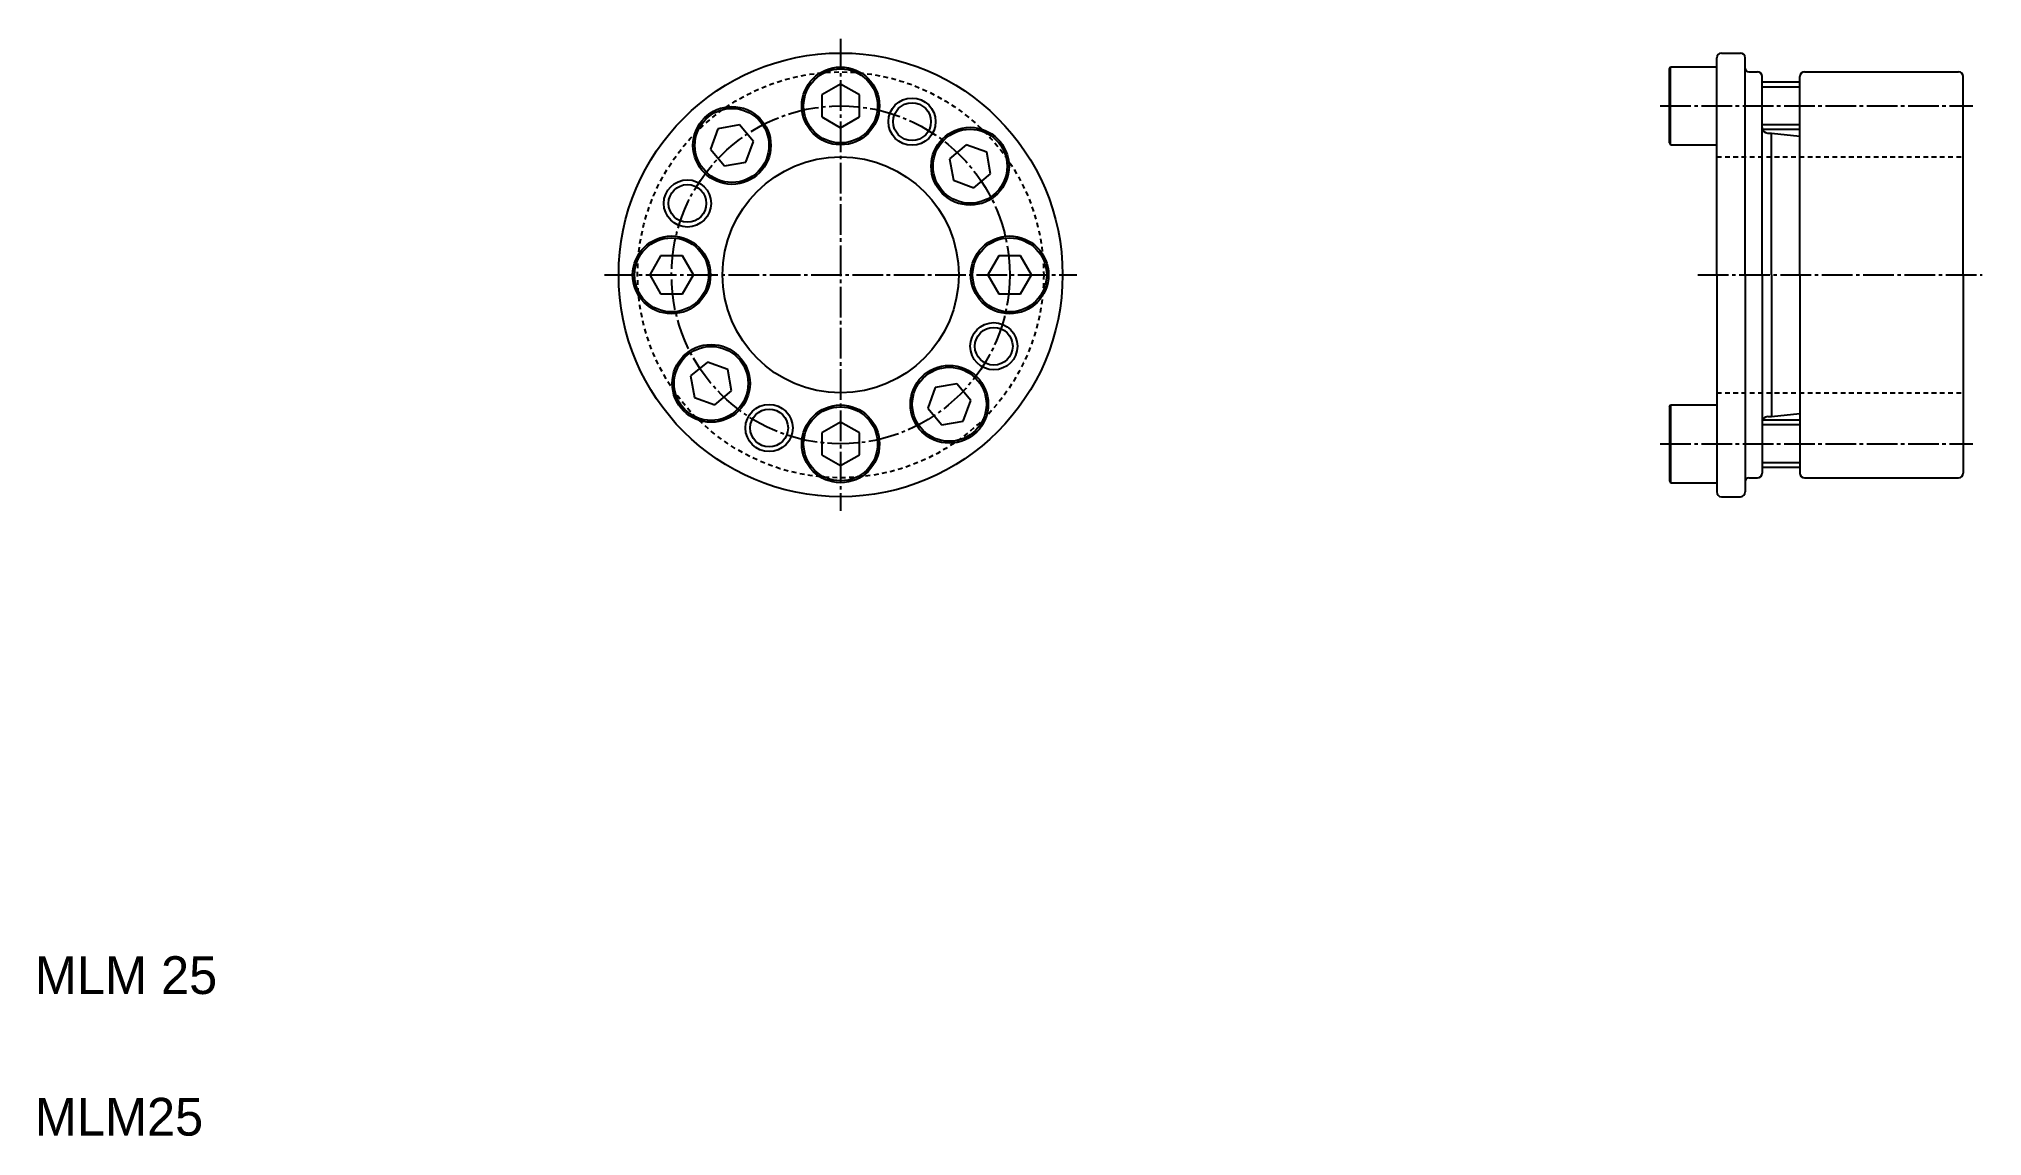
# Model space of a CAD drawing. Extents: x 10 to 216, y 10 to 126.
import ezdxf

# ---------------------------------------------------------------- set-up
doc = ezdxf.new("R2010")
doc.units = 0
doc.header["$LTSCALE"] = 0.25
doc.linetypes.add('CENTER', pattern=[17.5, 13, -1.5, 1.5, -1.5])
doc.linetypes.add('DASHED', pattern=[3.5, 2, -1.5])
doc.layers.get('0').update_dxf_attribs({"linetype": 'CONTINUOUS'})
doc.layers.add('CENTER', color=1, linetype='CENTER')

msp = doc.modelspace()

# ---------------------------------------------------------------- linework, layer by layer
for p, q in [((188.1, 101.18), (188.1, 124.18)), ((188.6, 124.68), (190.6, 124.68)), ((191.1, 101.18), (191.1, 124.18)), ((183.1, 123.01), (183.21, 123.21)), ((183.1, 115.16), (183.1, 123.01)), ((183.21, 114.96), (183.21, 123.21)), ((183.21, 123.21), (188.1, 123.21)), ((188.1, 114.96), (188.1, 123.21)), ((188.1, 116.58), (188.1, 121.58)), ((191.51, 122.68), (192.4, 122.68)), ((192.9, 101.18), (192.9, 122.18)), ((196.9, 121.58), (192.9, 121.58)), ((196.9, 101.18), (196.9, 122.18)), ((197.4, 122.68), (213.7, 122.68)), ((214.2, 101.18), (214.2, 122.18)), ((95.33, 121.39), (93.33, 120.24)), ((93.33, 120.24), (93.33, 117.93)), ((97.33, 120.24), (95.33, 121.39)), ((96.33, 120.81), (96.33, 120.81)), ((96.83, 120.53), (96.83, 120.53)), ((97.33, 117.93), (97.33, 120.24)), ((93.33, 117.93), (95.33, 116.77)), ((95.33, 116.77), (97.33, 117.93)), ((82.34, 116.66), (81.55, 114.49)), ((84.61, 117.07), (82.34, 116.66)), ((86.1, 115.3), (84.61, 117.07)), ((85.31, 113.13), (86.1, 115.3)), ((196.9, 116.58), (192.9, 116.58)), ((193.5, 116.2), (193.9, 116.2)), ((193.9, 101.18), (193.9, 116.2)), ((193.9, 116.2), (196.9, 115.87)), ((81.55, 114.49), (83.03, 112.72)), ((108.64, 114.96), (106.87, 113.48)), ((106.87, 113.48), (107.27, 111.2)), ((110.81, 114.17), (108.64, 114.96)), ((111.21, 111.9), (110.81, 114.17)), ((183.1, 115.16), (183.21, 114.96)), ((183.21, 114.96), (188.1, 114.96)), ((83.03, 112.72), (85.31, 113.13)), ((107.27, 111.2), (109.44, 110.41)), ((109.44, 110.41), (111.21, 111.9)), ((76.27, 103.18), (75.12, 101.18)), ((78.58, 103.18), (76.27, 103.18)), ((79.74, 101.18), (78.58, 103.18)), ((112.07, 103.18), (110.92, 101.18)), ((114.38, 103.18), (112.07, 103.18)), ((115.54, 101.18), (114.38, 103.18)), ((75.12, 101.18), (76.27, 99.18)), ((78.58, 99.18), (79.74, 101.18)), ((110.92, 101.18), (112.07, 99.18)), ((114.38, 99.18), (115.54, 101.18)), ((188.1, 101.18), (188.1, 78.18)), ((191.1, 101.18), (191.1, 78.18)), ((192.9, 101.18), (192.9, 80.18)), ((193.9, 101.18), (193.9, 86.16)), ((196.9, 101.18), (196.9, 80.18)), ((214.2, 101.18), (214.2, 80.18)), ((76.27, 99.18), (78.58, 99.18)), ((112.07, 99.18), (114.38, 99.18)), ((81.22, 91.95), (79.45, 90.47)), ((83.39, 91.16), (81.22, 91.95)), ((83.79, 88.89), (83.39, 91.16)), ((79.45, 90.47), (79.85, 88.19)), ((82.02, 87.4), (83.79, 88.89)), ((105.35, 89.24), (104.56, 87.07)), ((107.63, 89.64), (105.35, 89.24)), ((109.11, 87.87), (107.63, 89.64)), ((79.85, 88.19), (82.02, 87.4)), ((104.56, 87.07), (106.05, 85.3)), ((108.32, 85.7), (109.11, 87.87)), ((183.1, 87.21), (183.21, 87.41)), ((183.1, 87.21), (183.1, 79.36)), ((183.21, 87.41), (188.1, 87.41)), ((183.21, 87.41), (183.21, 79.16)), ((188.1, 87.41), (188.1, 79.16)), ((193.9, 86.16), (196.9, 86.49)), ((95.33, 85.59), (93.33, 84.44)), ((93.33, 84.44), (93.33, 82.13)), ((97.33, 84.44), (95.33, 85.59)), ((97.33, 82.13), (97.33, 84.44)), ((106.05, 85.3), (108.32, 85.7)), ((188.1, 85.78), (188.1, 80.78)), ((196.9, 85.78), (192.9, 85.78)), ((193.5, 86.16), (193.9, 86.16)), ((93.33, 82.13), (95.33, 80.97)), ((95.33, 80.97), (97.33, 82.13)), ((196.9, 80.78), (192.9, 80.78)), ((183.1, 79.36), (183.21, 79.16)), ((183.21, 79.16), (188.1, 79.16)), ((191.51, 79.68), (192.4, 79.68)), ((197.4, 79.68), (213.7, 79.68)), ((188.6, 77.68), (190.6, 77.68))]:
    msp.add_line(p, q)
at = {"color": 3}
for p, q in [((196.9, 121.08), (192.9, 121.08)), ((196.9, 117.08), (192.9, 117.08)), ((196.9, 85.28), (192.9, 85.28)), ((196.9, 81.28), (192.9, 81.28))]:
    msp.add_line(p, q, dxfattribs=at)
at = {"color": 3, "linetype": 'DASHED'}
for p, q in [((188.1, 113.68), (214.2, 113.68)), ((188.1, 88.68), (214.2, 88.68))]:
    msp.add_line(p, q, dxfattribs=at)
for centre, radius in [((95.33, 101.18), 23.5), ((95.33, 119.08), 4.12), ((95.33, 119.08), 3.92), ((102.89, 117.41), 2), ((83.82, 114.89), 4.12), ((83.82, 114.89), 3.92), ((109.04, 112.69), 4.12), ((109.04, 112.69), 3.92), ((95.33, 101.18), 12.5), ((79.11, 108.75), 2), ((77.43, 101.18), 4.12), ((77.43, 101.18), 3.92), ((113.23, 101.18), 4.12), ((113.23, 101.18), 3.92), ((111.55, 93.62), 2), ((81.62, 89.68), 4.12), ((81.62, 89.68), 3.92), ((106.84, 87.47), 4.12), ((106.84, 87.47), 3.92), ((87.76, 84.96), 2), ((95.33, 83.28), 4.12), ((95.33, 83.28), 3.92)]:
    msp.add_circle(centre, radius)
msp.add_circle((95.33, 101.18), 21.5, dxfattribs=at)
at = {"color": 3}
for centre in [(102.89, 117.41), (79.11, 108.75), (111.55, 93.62), (87.76, 84.96)]:
    msp.add_circle(centre, 2.5, dxfattribs=at)
for centre, radius, start, end in [((188.6, 124.18), 0.5, 90, 180), ((190.6, 124.18), 0.5, 0, 90), ((191.51, 123.09), 0.41, 180, 270), ((192.4, 122.18), 0.5, 0, 90), ((197.4, 122.18), 0.5, 90, 180), ((213.7, 122.18), 0.5, 0, 90), ((193.5, 116.8), 0.6, 180.0007, 270), ((193.5, 85.56), 0.6, 90, 179.9993), ((191.51, 79.27), 0.41, 90, 180), ((192.4, 80.18), 0.5, 270, 0), ((197.4, 80.18), 0.5, 180, 270), ((213.7, 80.18), 0.5, 270, 0), ((188.6, 78.18), 0.5, 180, 270), ((190.6, 78.18), 0.5, 270, 0)]:
    msp.add_arc(centre, radius, start, end)
at = {"layer": 'CENTER', "color": 1, "linetype": 'CENTER'}
for p, q in [((95.33, 126.18), (95.33, 76.18)), ((182.1, 119.08), (215.2, 119.08)), ((70.33, 101.18), (120.33, 101.18)), ((186.1, 101.18), (216.2, 101.18)), ((182.1, 83.28), (215.2, 83.28))]:
    msp.add_line(p, q, dxfattribs=at)
msp.add_circle((95.33, 101.18), 17.9, dxfattribs=at)

# ---------------------------------------------------------------- texts
for s, p in [('MLM 25', (10, 25)), ('MLM25', (10, 10))]:
    msp.add_text(s, height=4).set_placement(p)

doc.saveas('drawing.dxf')
